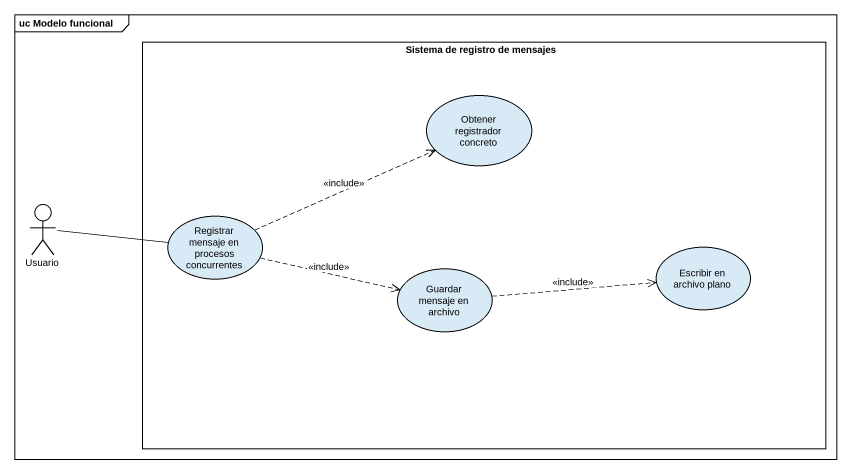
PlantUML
@startuml
mainframe uc Modelo funcional
rectangle "Sistema de registro de mensajes" as Sistema_de_registro_de {
  usecase "Obtener registrador concreto" as Obtener_registrador_concreto
  usecase "Registrar mensaje en procesos concurrentes" as Registrar_mensaje_en
  usecase "Escribir en archivo plano" as Escribir_en_archivo_plano
  usecase "Guardar mensaje en archivo" as Guardar_mensaje_en_archivo
}
actor Usuario
Usuario -right- Registrar_mensaje_en
Registrar_mensaje_en .right.> Obtener_registrador_concreto : <<include>>
Registrar_mensaje_en .right.> Guardar_mensaje_en_archivo : <<include>>
Guardar_mensaje_en_archivo .right.> Escribir_en_archivo_plano : <<include>>
@enduml
